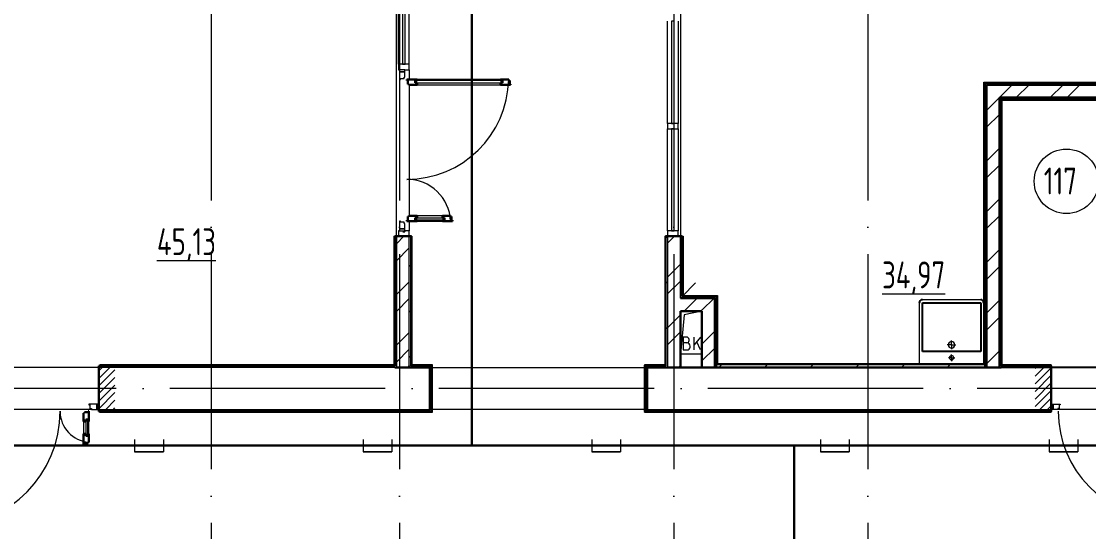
# Model space of a CAD drawing. Header units: millimetres. Extents: x -495897 to 1376592, y -28539 to 470976.
# Drawn here: x -37227 to -27309, y 347523 to 352270 of the extents above; entities that cross this region are included whole.
import ezdxf

# ---------------------------------------------------------------- set-up
doc = ezdxf.new("R2010")
doc.units = ezdxf.units.MM
for name, pattern in [('ADSK_Линия сетки', [25, 20, -2.5, 0, -2.5]), ('ADSK_Сверху', [450, 300, -150]), ('ADSK_Штриховая_ш2 п1_5', [4.5, 3, -1.5])]:
    doc.linetypes.add(name, pattern=pattern)
for name, color, linetype, lineweight in [('RC-Линии_связи-Адресные', 5, 'Continuous', 30), ('Витраж', 7, 'Continuous', 9), ('Двери', 252, 'Continuous', 9), ('Линии', 7, 'Continuous', 9), ('Марки помещений', 252, 'Continuous', 20), ('Оборудование', 8, 'Continuous', 18), ('Ограждение', 252, 'Continuous', 9), ('Оси', 252, 'Continuous', 9), ('Панели витража', 252, 'Continuous', 9), ('Перекрытие', 252, 'Continuous', 18), ('Стены внутренние', 7, 'Continuous', 18), ('Стены наружные', 7, 'Continuous', 18), ('Стены разрез', 7, 'Continuous', 30), ('Стены штриховка', 7, 'Continuous', 9)]:
    doc.layers.add(name, color=color, linetype=linetype, lineweight=lineweight)
doc.layers.add('Двери открывание', color=7, linetype='Continuous', lineweight=9, true_color=0xc0c0c0)
doc.layers.add('Узлы', color=7, linetype='Continuous')
doc.styles.add('GOST Common_3', font='', dxfattribs={"height": 3.5})
doc.styles.get('GOST Common_3').set_extended_font_data('GOST 2.304 type A')
pattern_1 = [(0, (-32119.8, 96), (0, 600), []), (90, (-32119.8, 96), (-600, 4e-14), [])]

# ---------------------------------------------------------------- blocks, each defined once
blk = doc.blocks.new('1 этаж')
at = {"layer": 'Двери', "lineweight": 18, "true_color": 0x636466}
h = blk.add_hatch(dxfattribs=at)
h.set_pattern_fill('FP_2', color=251, angle=180, style=0, pattern_type=2)
h.set_pattern_definition([(225, (-36375.8, -11543.73), (35.3553, -35.3553), [])])
h.paths.add_polyline_path([(-35600.8, -11738.7), (-35600.8, -11348.7), (-35750.8, -11348.7), (-35750.8, -11738.7)])
h.paths.add_polyline_path([(-37400.8, -11738.7), (-37250.8, -11738.7), (-37250.8, -11348.7), (-37400.8, -11348.7)])
h = blk.add_hatch(dxfattribs=at)
h.set_pattern_fill('FP_2', color=251, angle=180, style=0, pattern_type=2)
h.set_pattern_definition([(225, (-26210.93, -11543.73), (35.3553, -35.3553), [])])
h.paths.add_polyline_path([(-25620.9, -11738.7), (-25620.9, -11348.7), (-25770.9, -11348.7), (-25770.9, -11738.7)])
h.paths.add_polyline_path([(-27050.9, -11738.7), (-26900.9, -11738.7), (-26900.9, -11348.7), (-27050.9, -11348.7)])
at = {"layer": 'Ограждение', "true_color": 0x636466}
h = blk.add_hatch(dxfattribs=at)
h.set_pattern_fill('FP_25', color=251, style=0, pattern_type=2)
h.set_pattern_definition(pattern_1)
h.paths.add_polyline_path([(-33000.8, -11333.7), (-33000.8, -10128.7), (-33010.8, -10128.7), (-33010.8, -11323.7)])
h = blk.add_hatch(dxfattribs=at)
h.set_pattern_fill('FP_26', color=251, style=0, pattern_type=2)
h.set_pattern_definition(pattern_1)
h.paths.add_polyline_path([(-32845.8, -11328.7), (-32840.8, -11323.7), (-32840.8, -10128.7), (-32845.8, -10128.7), (-32845.8, -11117)])
h = blk.add_hatch(dxfattribs=at)
h.set_pattern_fill('FP_25', color=251, style=0, pattern_type=2)
h.set_pattern_definition(pattern_1)
h.paths.add_polyline_path([(-30485.8, -11328.7), (-30485.8, -10128.7), (-30490.8, -10128.7), (-30490.8, -11323.7)])
h = blk.add_hatch(dxfattribs=at)
h.set_pattern_fill('FP_25', color=251, style=0, pattern_type=2)
h.set_pattern_definition(pattern_1)
h.paths.add_polyline_path([(-35740.8, -11333.7), (-33000.8, -11333.7), (-33010.8, -11323.7), (-35740.8, -11323.7)])
h = blk.add_hatch(dxfattribs=at)
h.set_pattern_fill('FP_25', color=251, style=0, pattern_type=2)
h.set_pattern_definition(pattern_1)
h.paths.add_polyline_path([(-32660.8, -11328.7), (-32655.8, -11328.7), (-32650.8, -11323.7), (-32840.8, -11323.7), (-32845.8, -11328.7), (-32675.8, -11328.7)])
h = blk.add_hatch(dxfattribs=at)
h.set_pattern_fill('FP_25', color=251, style=0, pattern_type=2)
h.set_pattern_definition(pattern_1)
h.paths.add_polyline_path([(-32650.8, -11763.7), (-32655.8, -11758.7), (-35740.8, -11758.7), (-35740.8, -11763.7), (-32654.6, -11763.7)])
h = blk.add_hatch(dxfattribs=at)
h.set_pattern_fill('FP_25', color=251, style=0, pattern_type=2)
h.set_pattern_definition(pattern_1)
h.paths.add_polyline_path([(-26900.9, -11763.7), (-26900.9, -11758.7), (-30675.8, -11758.7), (-30680.8, -11763.7), (-28019.6, -11763.7)])
at = {"color": 251, "lineweight": 18, "true_color": 0x636466}
for p, q in [((-30311.4, -10859.1), (-30345.8, -11223.7)), ((-30145.8, -10823.7), (-30311.4, -10859.1)), ((-30289, -11065.9), (-30319, -11065.9)), ((-30319, -11065.9), (-30319, -11185.9)), ((-30265.7, -11099.3), (-30265.7, -11089.3)), ((-30159, -11065.9), (-30219, -11137.4)), ((-30219, -11185.9), (-30219, -11065.9)), ((-30285.7, -11119.3), (-30319, -11119.3)), ((-30319, -11185.9), (-30282.3, -11185.9)), ((-30255.7, -11159.3), (-30255.7, -11149.3)), ((-30159, -11185.9), (-30195, -11108.8)), ((-30145.8, -11223.7), (-30345.8, -11223.7))]:
    blk.add_line(p, q, dxfattribs=at)
for centre, radius, start, end in [((-30289, -11089.3), 23.3, 0, 90), ((-30285.7, -11099.3), 20, 270, 0), ((-30285.7, -11149.3), 30, 0, 90), ((-30282.3, -11159.3), 26.7, 270, 0)]:
    blk.add_arc(centre, radius, start, end, dxfattribs=at)
at = {"layer": 'Витраж', "color": 251, "true_color": 0x636466}
for p, q in [((-32965.8, -8528.7), (-32965.8, -7578.7)), ((-32865.8, -8528.7), (-32865.8, -7578.7)), ((-30465.8, -9078.7), (-30465.8, -8128.7)), ((-30365.8, -8128.7), (-30365.8, -9078.7)), ((-30465.8, -10078.7), (-30465.8, -9128.7)), ((-30365.8, -9128.7), (-30365.8, -10078.7))]:
    blk.add_line(p, q, dxfattribs=at)
at = {"layer": 'Витраж', "color": 251, "lineweight": 18, "true_color": 0x636466, "extrusion": (0, 0, -1)}
for p, q in [((-32965.8, -8528.7), (-32965.8, -8578.7)), ((-32865.8, -8528.7), (-32965.8, -8528.7)), ((-32865.8, -8578.7), (-32865.8, -8528.7)), ((-32965.8, -8578.7), (-32955.8, -8578.7)), ((-32905.8, -8578.7), (-32865.8, -8578.7)), ((-30465.8, -9078.7), (-30465.8, -9128.7)), ((-30365.8, -9078.7), (-30465.8, -9078.7)), ((-30365.8, -9128.7), (-30365.8, -9078.7)), ((-30465.8, -9128.7), (-30365.8, -9128.7)), ((-32965.8, -10078.7), (-32965.8, -10128.7)), ((-32955.8, -10078.7), (-32965.8, -10078.7)), ((-32865.8, -10078.7), (-32905.8, -10078.7)), ((-32865.8, -10128.7), (-32865.8, -10078.7)), ((-30465.8, -10078.7), (-30465.8, -10128.7)), ((-30365.8, -10078.7), (-30465.8, -10078.7)), ((-30365.8, -10128.7), (-30365.8, -10078.7)), ((-32965.8, -10128.7), (-32865.8, -10128.7)), ((-30465.8, -10128.7), (-30365.8, -10128.7))]:
    blk.add_line(p, q, dxfattribs=at)
at = {"layer": 'Двери', "color": 251, "true_color": 0x636466}
for p, q in [((-32905.8, -8578.7), (-32955.8, -8578.7)), ((-32955.8, -8578.7), (-32955.8, -8598.7)), ((-32955.8, -8598.7), (-32905.8, -8598.7)), ((-32905.8, -8598.7), (-32955.8, -8598.7)), ((-32955.8, -8598.7), (-32955.8, -8670.7)), ((-32905.8, -8598.7), (-32905.8, -8578.7)), ((-32905.8, -8647.7), (-32905.8, -8598.7)), ((-32955.8, -8670.7), (-32947.8, -8670.7)), ((-32947.8, -8670.7), (-32947.8, -8661.7)), ((-32947.8, -8661.7), (-32913.8, -8661.7)), ((-32913.8, -8661.7), (-32913.8, -8647.7)), ((-32913.8, -8647.7), (-32905.8, -8647.7)), ((-32811.8, -8679.7), (-32811.8, -8700.7)), ((-31999.8, -8679.7), (-32811.8, -8679.7)), ((-32811.8, -8700.7), (-31999.8, -8700.7)), ((-32017.8, -8670.7), (-32793.8, -8670.7)), ((-32793.8, -8720.7), (-32017.8, -8720.7)), ((-31999.8, -8700.7), (-31999.8, -8679.7)), ((-32947.8, -9986.7), (-32955.8, -9986.7)), ((-32955.8, -9986.7), (-32955.8, -10058.7)), ((-32947.8, -9995.7), (-32947.8, -9986.7)), ((-32913.8, -9995.7), (-32947.8, -9995.7)), ((-32913.8, -10009.7), (-32913.8, -9995.7)), ((-32905.8, -10009.7), (-32913.8, -10009.7)), ((-32905.8, -10058.7), (-32905.8, -10009.7)), ((-32811.8, -9956.7), (-32539.8, -9956.7)), ((-32811.8, -9977.7), (-32811.8, -9956.7)), ((-32539.8, -9977.7), (-32811.8, -9977.7)), ((-32557.8, -9936.7), (-32793.8, -9936.7)), ((-32793.8, -9986.7), (-32557.8, -9986.7)), ((-32539.8, -9956.7), (-32539.8, -9977.7)), ((-32905.8, -10058.7), (-32955.8, -10058.7)), ((-32955.8, -10058.7), (-32955.8, -10078.7)), ((-32955.8, -10058.7), (-32905.8, -10058.7)), ((-32955.8, -10078.7), (-32905.8, -10078.7)), ((-32905.8, -10078.7), (-32905.8, -10058.7)), ((-35770.8, -11688.7), (-35842.8, -11688.7)), ((-35842.8, -11688.7), (-35842.8, -11696.7)), ((-35842.8, -11696.7), (-35833.8, -11696.7)), ((-35833.8, -11696.7), (-35833.8, -11730.7)), ((-35750.8, -11688.7), (-35770.8, -11688.7)), ((-35770.8, -11688.7), (-35770.8, -11738.7)), ((-35770.8, -11738.7), (-35770.8, -11688.7)), ((-35750.8, -11738.7), (-35750.8, -11688.7)), ((-26900.9, -11688.7), (-26880.9, -11688.7)), ((-26900.9, -11738.7), (-26900.9, -11688.7)), ((-26880.9, -11688.7), (-26880.9, -11738.7)), ((-26880.9, -11688.7), (-26816.9, -11688.7)), ((-26880.9, -11738.7), (-26880.9, -11688.7)), ((-26825.9, -11696.7), (-26825.9, -11730.7)), ((-26816.9, -11696.7), (-26825.9, -11696.7)), ((-26816.9, -11688.7), (-26816.9, -11696.7)), ((-35833.8, -11730.7), (-35819.8, -11730.7)), ((-35819.8, -11730.7), (-35819.8, -11738.7)), ((-35819.8, -11738.7), (-35770.8, -11738.7)), ((-35770.8, -11738.7), (-35750.8, -11738.7)), ((-26880.9, -11738.7), (-26900.9, -11738.7)), ((-26839.9, -11738.7), (-26880.9, -11738.7)), ((-26839.9, -11730.7), (-26839.9, -11738.7)), ((-26825.9, -11730.7), (-26839.9, -11730.7)), ((-35892.8, -11850.7), (-35892.8, -11966.7)), ((-35872.8, -11832.7), (-35872.8, -11984.7)), ((-35851.8, -11832.7), (-35872.8, -11832.7)), ((-35851.8, -11984.7), (-35851.8, -11832.7)), ((-35842.8, -11966.7), (-35842.8, -11850.7)), ((-35872.8, -11984.7), (-35851.8, -11984.7))]:
    blk.add_line(p, q, dxfattribs=at)
at = {"layer": 'Двери', "color": 251, "lineweight": 30, "true_color": 0x636466}
for p, q in [((-32793.8, -8670.7), (-32887.8, -8670.7)), ((-32887.8, -8670.7), (-32887.8, -8678.7)), ((-32887.8, -8678.7), (-32878.8, -8678.7)), ((-32878.8, -8678.7), (-32878.8, -8712.7)), ((-32878.8, -8712.7), (-32869.8, -8712.7)), ((-32869.8, -8712.7), (-32869.8, -8720.7)), ((-32869.8, -8720.7), (-32793.8, -8720.7)), ((-32811.8, -8679.7), (-32793.8, -8679.7)), ((-32811.8, -8700.7), (-32811.8, -8679.7)), ((-32793.8, -8700.7), (-32811.8, -8700.7)), ((-32793.8, -8679.7), (-32793.8, -8670.7)), ((-32793.8, -8720.7), (-32793.8, -8700.7)), ((-31941.8, -8670.7), (-32017.8, -8670.7)), ((-32017.8, -8679.7), (-32017.8, -8670.7)), ((-31999.8, -8679.7), (-32017.8, -8679.7)), ((-32017.8, -8700.7), (-31999.8, -8700.7)), ((-32017.8, -8720.7), (-32017.8, -8700.7)), ((-32017.8, -8720.7), (-31923.8, -8720.7)), ((-31999.8, -8700.7), (-31999.8, -8679.7)), ((-31941.8, -8678.7), (-31941.8, -8670.7)), ((-31932.8, -8678.7), (-31941.8, -8678.7)), ((-31932.8, -8712.7), (-31932.8, -8678.7)), ((-31923.8, -8712.7), (-31932.8, -8712.7)), ((-31923.8, -8720.7), (-31923.8, -8712.7)), ((-32878.8, -9978.7), (-32887.8, -9978.7)), ((-32887.8, -9978.7), (-32887.8, -9986.7)), ((-32887.8, -9986.7), (-32793.8, -9986.7)), ((-32878.8, -9944.7), (-32878.8, -9978.7)), ((-32869.8, -9944.7), (-32878.8, -9944.7)), ((-32793.8, -9936.7), (-32869.8, -9936.7)), ((-32869.8, -9936.7), (-32869.8, -9944.7)), ((-32793.8, -9956.7), (-32811.8, -9956.7)), ((-32811.8, -9956.7), (-32811.8, -9977.7)), ((-32811.8, -9977.7), (-32793.8, -9977.7)), ((-32793.8, -9936.7), (-32793.8, -9956.7)), ((-32793.8, -9977.7), (-32793.8, -9986.7)), ((-32481.8, -9936.7), (-32557.8, -9936.7)), ((-32557.8, -9936.7), (-32557.8, -9956.7)), ((-32557.8, -9956.7), (-32539.8, -9956.7)), ((-32557.8, -9977.7), (-32557.8, -9986.7)), ((-32539.8, -9977.7), (-32557.8, -9977.7)), ((-32557.8, -9986.7), (-32463.8, -9986.7)), ((-32539.8, -9956.7), (-32539.8, -9977.7)), ((-32481.8, -9944.7), (-32481.8, -9936.7)), ((-32472.8, -9944.7), (-32481.8, -9944.7)), ((-32472.8, -9978.7), (-32472.8, -9944.7)), ((-32463.8, -9978.7), (-32472.8, -9978.7)), ((-32463.8, -9986.7), (-32463.8, -9978.7)), ((-35884.8, -11774.7), (-35892.8, -11774.7)), ((-35892.8, -11774.7), (-35892.8, -11850.7)), ((-35884.8, -11765.7), (-35884.8, -11774.7)), ((-35850.8, -11765.7), (-35884.8, -11765.7)), ((-35842.8, -11756.7), (-35850.8, -11756.7)), ((-35850.8, -11756.7), (-35850.8, -11765.7)), ((-35842.8, -11850.7), (-35842.8, -11756.7)), ((-35892.8, -11850.7), (-35872.8, -11850.7)), ((-35872.8, -11850.7), (-35872.8, -11832.7)), ((-35872.8, -11832.7), (-35851.8, -11832.7)), ((-35851.8, -11832.7), (-35851.8, -11850.7)), ((-35851.8, -11850.7), (-35842.8, -11850.7)), ((-35892.8, -11966.7), (-35892.8, -12060.7)), ((-35892.8, -11966.7), (-35872.8, -11966.7)), ((-35872.8, -11966.7), (-35872.8, -11984.7)), ((-35872.8, -11984.7), (-35851.8, -11984.7)), ((-35851.8, -11966.7), (-35842.8, -11966.7)), ((-35851.8, -11984.7), (-35851.8, -11966.7)), ((-35842.8, -12042.7), (-35842.8, -11966.7)), ((-35892.8, -12060.7), (-35884.8, -12060.7)), ((-35884.8, -12060.7), (-35884.8, -12051.7)), ((-35884.8, -12051.7), (-35850.8, -12051.7)), ((-35850.8, -12051.7), (-35850.8, -12042.7)), ((-35850.8, -12042.7), (-35842.8, -12042.7))]:
    blk.add_line(p, q, dxfattribs=at)
at = {"layer": 'Двери', "color": 251, "linetype": 'ADSK_Штриховая_ш2 п1_5', "true_color": 0x636466}
for p, q in [((-35600.8, -11348.7), (-35750.8, -11348.7)), ((-35750.8, -11348.7), (-35750.8, -11738.7)), ((-26900.9, -11348.7), (-27050.9, -11348.7)), ((-26900.9, -11738.7), (-26900.9, -11348.7)), ((-35750.8, -11738.7), (-35600.8, -11738.7)), ((-27050.9, -11738.7), (-26900.9, -11738.7))]:
    blk.add_line(p, q, dxfattribs=at)
at = {"layer": 'Двери открывание', "color": 251, "true_color": 0x636466}
for centre, radius, start, end in [((-32887.8, -8652.7), 946, 270, 358.90974), ((-32887.8, -10004.7), 406, 2.54104, 90), ((-37176.8, -11756.7), 1066, 270.96752, 0), ((-35824.8, -11756.7), 286, 180, 266.39159), ((-25836.9, -11756.7), 998, 180, 268.96655)]:
    blk.add_arc(centre, radius, start, end, dxfattribs=at)
at = {"layer": 'Линии', "color": 251, "linetype": 'ADSK_Сверху', "ltscale": 100, "true_color": 0x636466}
for p, q in [((-32675.8, -11348.7), (-30655.8, -11348.7)), ((-30655.8, -11738.7), (-32675.8, -11738.7))]:
    blk.add_line(p, q, dxfattribs=at)
at = {"layer": 'Марки помещений', "color": 251, "true_color": 0x636466}
blk.add_circle((-26758.4, -9616.7), 300, dxfattribs=at)
at = {"layer": 'Оборудование', "color": 251, "true_color": 0x636466}
blk.add_line((-30330.8, -10688.7), (-30204.4, -10562.3), dxfattribs=at)
at = {"layer": 'Ограждение', "color": 251, "true_color": 0x636466}
for p, q in [((-27525.8, -8693.7), (-22075.8, -8693.7)), ((-27525.8, -8693.7), (-27515.8, -8703.7)), ((-27525.8, -10748.7), (-27525.8, -8693.7)), ((-27365.8, -8853.7), (-27355.8, -8863.7)), ((-27355.8, -8863.7), (-25415.8, -8863.7)), ((-27355.8, -11323.7), (-27355.8, -8863.7)), ((-33010.8, -10128.7), (-33000.8, -10128.7)), ((-33010.8, -10128.7), (-33010.8, -11323.7)), ((-32845.8, -10128.7), (-32840.8, -10128.7)), ((-32840.8, -11323.7), (-32840.8, -10128.7)), ((-30490.8, -10128.7), (-30485.8, -10128.7)), ((-30490.8, -10128.7), (-30490.8, -11323.7)), ((-30330.8, -10128.7), (-30320.8, -10128.7)), ((-30320.8, -10128.7), (-30320.8, -10678.7)), ((-30320.8, -10678.7), (-30330.8, -10688.7)), ((-30320.8, -10678.7), (-30000.8, -10678.7)), ((-30000.8, -10678.7), (-30010.8, -10688.7)), ((-30000.8, -10678.7), (-30000.8, -11318.7)), ((-35740.8, -11333.7), (-35740.8, -11323.7)), ((-33010.8, -11323.7), (-35740.8, -11323.7)), ((-33010.8, -11323.7), (-33000.8, -11333.7)), ((-32840.8, -11323.7), (-32845.8, -11328.7)), ((-32650.8, -11323.7), (-32840.8, -11323.7)), ((-32650.8, -11323.7), (-32655.8, -11328.7)), ((-32650.8, -11763.7), (-32650.8, -11323.7)), ((-30490.8, -11323.7), (-30680.8, -11323.7)), ((-30680.8, -11323.7), (-30675.8, -11328.7)), ((-30680.8, -11323.7), (-30680.8, -11763.7)), ((-30490.8, -11323.7), (-30485.8, -11328.7)), ((-27365.8, -11333.7), (-27355.8, -11323.7)), ((-26900.9, -11323.7), (-27355.8, -11323.7)), ((-26900.9, -11323.7), (-26900.9, -11333.7)), ((-35740.8, -11763.7), (-35740.8, -11758.7)), ((-35740.8, -11763.7), (-32650.8, -11763.7)), ((-32650.8, -11763.7), (-32655.8, -11758.7)), ((-30680.8, -11763.7), (-30675.8, -11758.7)), ((-30680.8, -11763.7), (-26900.9, -11763.7)), ((-26900.9, -11758.7), (-26900.9, -11763.7))]:
    blk.add_line(p, q, dxfattribs=at)
at = {"layer": 'Оси', "color": 251, "linetype": 'ADSK_Линия сетки', "ltscale": 100, "true_color": 0x636466}
for p, q in [((-34705.8, 32206.9), (-34705.8, -33769.9)), ((-32955.8, 32206.9), (-32955.8, -33769.9)), ((-30405.8, 32206.9), (-30405.8, -33769.9)), ((-28605.8, 32206.9), (-28605.8, -33769.9)), ((4411.5, -11543.7), (-72528.1, -11543.7))]:
    blk.add_line(p, q, dxfattribs=at)
at = {"layer": 'Панели витража', "color": 251, "lineweight": 18, "true_color": 0x636466}
for p, q in [((-32928.3, -7578.7), (-32928.3, -8528.7)), ((-32903.3, -8528.7), (-32903.3, -7578.7)), ((-30428.3, -8128.7), (-30428.3, -9078.7)), ((-30403.3, -8128.7), (-30428.3, -8128.7)), ((-30403.3, -9078.7), (-30403.3, -8128.7)), ((-32928.3, -8528.7), (-32903.3, -8528.7)), ((-30428.3, -9078.7), (-30403.3, -9078.7)), ((-30428.3, -9128.7), (-30428.3, -10078.7)), ((-30403.3, -9128.7), (-30428.3, -9128.7)), ((-30403.3, -10078.7), (-30403.3, -9128.7)), ((-30428.3, -10078.7), (-30403.3, -10078.7))]:
    blk.add_line(p, q, dxfattribs=at)
at = {"layer": 'Перекрытие', "color": 251, "ltscale": 100, "true_color": 0x636466}
for p, q in [((-30145.8, -11223.7), (-30345.8, -11223.7)), ((-26900.9, -11343.7), (-25770.9, -11343.7))]:
    blk.add_line(p, q, dxfattribs=at)
at = {"layer": 'Стены внутренние', "color": 251, "true_color": 0x636466}
for p, q in [((-33000.8, -11348.7), (-40635.8, -11348.7)), ((-27365.8, -11348.7), (-25770.9, -11348.7)), ((-35819.8, -11738.7), (-37181.8, -11738.7)), ((-35750.8, -11738.7), (-32675.8, -11738.7)), ((-30655.8, -11738.7), (-26900.9, -11738.7)), ((-25831.9, -11738.7), (-26839.9, -11738.7))]:
    blk.add_line(p, q, dxfattribs=at)
at = {"layer": 'Стены внутренние', "color": 251, "lineweight": 30, "true_color": 0x636466}
for p, q in [((-35750.8, -11348.7), (-35750.8, -11738.7)), ((-32675.8, -11348.7), (-32865.8, -11348.7)), ((-30145.8, -11348.7), (-30345.8, -11348.7)), ((-26900.9, -11738.7), (-26900.9, -11348.7))]:
    blk.add_line(p, q, dxfattribs=at)
at = {"layer": 'Стены наружные', "color": 251, "true_color": 0x636466}
for p, q in [((-32985.8, -10128.7), (-32985.8, -6528.7)), ((-30345.8, -6528.7), (-30345.8, -10128.7)), ((-32865.8, -8578.7), (-32865.8, -8670.7)), ((-32865.8, -8720.7), (-32865.8, -9936.7)), ((-32865.8, -9986.7), (-32865.8, -10078.7))]:
    blk.add_line(p, q, dxfattribs=at)
at = {"layer": 'Стены наружные', "color": 251, "lineweight": 30, "true_color": 0x636466}
for p, q in [((-22065.8, -8703.7), (-27515.8, -8703.7)), ((-27515.8, -8703.7), (-27515.8, -11318.7)), ((-22050.8, -8718.7), (-27500.8, -8718.7)), ((-27500.8, -8718.7), (-27500.8, -11348.7)), ((-27380.8, -8838.7), (-25390.8, -8838.7)), ((-27380.8, -11348.7), (-27380.8, -8838.7)), ((-27365.8, -8853.7), (-25405.8, -8853.7)), ((-27365.8, -11333.7), (-27365.8, -8853.7)), ((-32845.8, -10128.7), (-33000.8, -10128.7)), ((-33000.8, -10128.7), (-33000.8, -11333.7)), ((-32845.8, -11328.7), (-32845.8, -10128.7)), ((-30330.8, -10128.7), (-30485.8, -10128.7)), ((-30485.8, -10128.7), (-30485.8, -11328.7)), ((-30330.8, -10688.7), (-30330.8, -10128.7)), ((-30025.8, -10703.7), (-30345.8, -10703.7)), ((-30010.8, -10688.7), (-30330.8, -10688.7)), ((-30025.8, -11348.7), (-30025.8, -10703.7)), ((-30010.8, -11318.7), (-30010.8, -10688.7)), ((-30345.8, -11348.7), (-30345.8, -10823.7)), ((-30345.8, -10823.7), (-30145.8, -10823.7)), ((-30145.8, -10823.7), (-30145.8, -11348.7)), ((-33000.8, -11333.7), (-35750.8, -11333.7)), ((-35750.8, -11333.7), (-35750.8, -11348.7)), ((-33000.8, -11348.7), (-32865.8, -11348.7)), ((-32865.8, -11348.7), (-32865.8, -11333.7)), ((-32845.8, -11333.7), (-32850.8, -11333.7)), ((-32655.8, -11328.7), (-32845.8, -11328.7)), ((-32660.8, -11333.7), (-32675.8, -11333.7)), ((-32675.8, -11348.7), (-32675.8, -11738.7)), ((-32660.8, -11738.7), (-32660.8, -11333.7)), ((-32655.8, -11758.7), (-32655.8, -11328.7)), ((-30485.8, -11328.7), (-30675.8, -11328.7)), ((-30675.8, -11328.7), (-30675.8, -11758.7)), ((-30480.8, -11333.7), (-30670.8, -11333.7)), ((-30670.8, -11333.7), (-30670.8, -11753.7)), ((-30655.8, -11348.7), (-30345.8, -11348.7)), ((-30655.8, -11738.7), (-30655.8, -11348.7)), ((-30145.8, -11348.7), (-27365.8, -11348.7)), ((-27515.8, -11318.7), (-30010.8, -11318.7)), ((-26900.9, -11333.7), (-27365.8, -11333.7)), ((-26900.9, -11348.7), (-26900.9, -11333.7)), ((-35750.8, -11738.7), (-35750.8, -11758.7)), ((-35750.8, -11758.7), (-32655.8, -11758.7)), ((-30675.8, -11758.7), (-26900.9, -11758.7)), ((-30670.8, -11753.7), (-30655.8, -11753.7)), ((-26900.9, -11758.7), (-26900.9, -11738.7))]:
    blk.add_line(p, q, dxfattribs=at)
at = {"layer": 'Стены наружные', "color": 251, "linetype": 'Continuous', "lineweight": 9, "true_color": 0x636466}
for p, q in [((-27382.1, -8838.7), (-27262.1, -8718.7)), ((-27358.1, -8718.7), (-27343.1, -8703.7)), ((-27225, -8838.7), (-27105, -8718.7)), ((-26933.8, -8718.7), (-26918.8, -8703.7)), ((-26910.7, -8838.7), (-26790.7, -8718.7)), ((-26753.5, -8838.7), (-26633.5, -8718.7)), ((-27515.8, -8876.4), (-27500.8, -8861.4)), ((-27500.8, -8957.4), (-27382.1, -8838.7)), ((-27319.8, -8853.7), (-27319.8, -8838.7)), ((-26719.8, -8853.7), (-26719.8, -8838.7)), ((-27500.8, -9114.6), (-27380.8, -8994.6)), ((-27380.8, -9165.7), (-27365.8, -9150.7)), ((-27515.8, -9300.7), (-27500.8, -9285.7)), ((-27500.8, -9428.9), (-27380.8, -9308.9)), ((-27500.8, -9586), (-27380.8, -9466)), ((-27380.8, -9589.9), (-27365.8, -9574.9)), ((-27515.8, -9724.9), (-27500.8, -9709.9)), ((-27500.8, -9900.3), (-27380.8, -9780.3)), ((-27500.8, -10057.5), (-27380.8, -9937.5)), ((-27380.8, -10014.2), (-27365.8, -9999.2)), ((-32985.8, -10199.2), (-32915.3, -10128.7)), ((-32850.8, -10180.9), (-32845.8, -10175.9)), ((-30485.8, -10149.4), (-30480.8, -10144.4)), ((-30485.8, -10220.1), (-30480.8, -10215.1)), ((-30480.8, -10144.4), (-30465.8, -10129.4)), ((-30465.8, -10193.7), (-30400.8, -10128.7)), ((-27515.8, -10149.2), (-27500.8, -10134.2)), ((-32985.8, -10356.4), (-32865.8, -10236.4)), ((-32850.8, -10251.6), (-32845.8, -10246.6)), ((-30485.8, -10290.8), (-30480.8, -10285.8)), ((-27500.8, -10371.8), (-27380.8, -10251.8)), ((-32865.8, -10408.1), (-32850.8, -10393.1)), ((-32850.8, -10322.3), (-32845.8, -10317.3)), ((-32850.8, -10393.1), (-32845.8, -10388.1)), ((-30485.8, -10361.5), (-30480.8, -10356.5)), ((-30465.8, -10508), (-30345.8, -10388)), ((-27500.8, -10528.9), (-27380.8, -10408.9)), ((-32850.8, -10463.8), (-32845.8, -10458.8)), ((-30485.8, -10432.2), (-30480.8, -10427.2)), ((-30485.8, -10502.9), (-30480.8, -10497.9)), ((-30345.8, -10433.6), (-30330.8, -10418.6)), ((-27380.8, -10438.5), (-27365.8, -10423.5)), ((-33000.8, -10543.1), (-32985.8, -10528.1)), ((-32985.8, -10670.7), (-32865.8, -10550.7)), ((-32850.8, -10534.5), (-32845.8, -10529.5)), ((-32850.8, -10605.2), (-32845.8, -10600.2)), ((-30485.8, -10573.6), (-30480.8, -10568.6)), ((-30480.8, -10568.6), (-30465.8, -10553.6)), ((-30465.8, -10665.2), (-30345.8, -10545.2)), ((-27515.8, -10573.5), (-27500.8, -10558.5)), ((-32985.8, -10827.9), (-32865.8, -10707.9)), ((-32850.8, -10675.9), (-32845.8, -10670.9)), ((-30485.8, -10644.3), (-30480.8, -10639.3)), ((-30485.8, -10715.1), (-30480.8, -10710.1)), ((-30310, -10823.7), (-30190, -10703.7)), ((-30191.6, -10703.7), (-30176.6, -10688.7)), ((-30145.8, -10816.6), (-30032.9, -10703.7)), ((-32850.8, -10746.6), (-32845.8, -10741.6)), ((-30485.8, -10785.8), (-30480.8, -10780.8)), ((-27500.8, -10843.3), (-27380.8, -10723.3)), ((-32865.8, -10832.3), (-32850.8, -10817.3)), ((-32850.8, -10817.3), (-32845.8, -10812.3)), ((-32850.8, -10888), (-32845.8, -10883)), ((-30485.8, -10856.5), (-30480.8, -10851.5)), ((-30465.8, -10979.5), (-30345.8, -10859.5)), ((-30152.9, -10823.7), (-30145.8, -10816.6)), ((-27500.8, -11000.4), (-27380.8, -10880.4)), ((-27380.8, -10862.7), (-27365.8, -10847.7)), ((-33000.8, -10967.3), (-32985.8, -10952.3)), ((-32850.8, -10958.7), (-32845.8, -10953.7)), ((-30485.8, -10927.2), (-30480.8, -10922.2)), ((-30485.8, -10997.9), (-30480.8, -10992.9)), ((-30480.8, -10992.9), (-30465.8, -10977.9)), ((-30025.8, -10962.2), (-30010.8, -10947.2)), ((-27515.8, -10997.7), (-27500.8, -10982.7)), ((-32985.8, -11142.2), (-32865.8, -11022.2)), ((-32850.8, -11029.4), (-32845.8, -11024.4)), ((-32850.8, -11100.2), (-32845.8, -11095.2)), ((-30485.8, -11068.6), (-30480.8, -11063.6)), ((-30465.8, -11136.6), (-30345.8, -11016.6)), ((-30145.8, -11131), (-30025.8, -11011)), ((-32985.8, -11299.3), (-32865.8, -11179.3)), ((-32850.8, -11170.9), (-32845.8, -11165.9)), ((-30485.8, -11139.3), (-30480.8, -11134.3)), ((-30485.8, -11210), (-30480.8, -11205)), ((-30145.8, -11288.1), (-30025.8, -11168.1)), ((-27500.8, -11314.7), (-27380.8, -11194.7)), ((-32865.8, -11256.6), (-32850.8, -11241.6)), ((-32850.8, -11241.6), (-32845.8, -11236.6)), ((-30485.8, -11280.7), (-30480.8, -11275.7)), ((-27380.8, -11287), (-27365.8, -11272)), ((-35503.5, -11348.7), (-35488.5, -11333.7)), ((-35079.3, -11348.7), (-35064.3, -11333.7)), ((-34655, -11348.7), (-34640, -11333.7)), ((-34230.7, -11348.7), (-34215.7, -11333.7)), ((-33806.5, -11348.7), (-33791.5, -11333.7)), ((-33382.2, -11348.7), (-33367.2, -11333.7)), ((-32850.8, -11312.3), (-32845.8, -11307.3)), ((-32801.5, -11333.7), (-32796.5, -11328.7)), ((-32730.8, -11333.7), (-32725.8, -11328.7)), ((-32660.8, -11334.4), (-32660.1, -11333.7)), ((-32660.8, -11405.1), (-32655.8, -11400.1)), ((-32660.1, -11333.7), (-32655.8, -11329.4)), ((-30675.8, -11329.3), (-30675.2, -11328.7)), ((-30675.8, -11400), (-30670.8, -11395)), ((-30609.5, -11333.7), (-30604.5, -11328.7)), ((-30538.8, -11333.7), (-30533.8, -11328.7)), ((-30363.6, -11348.7), (-30345.8, -11331)), ((-29988.1, -11348.7), (-29958.1, -11318.7)), ((-29563.8, -11348.7), (-29533.8, -11318.7)), ((-29139.6, -11348.7), (-29109.6, -11318.7)), ((-28715.3, -11348.7), (-28685.3, -11318.7)), ((-28291, -11348.7), (-28261, -11318.7)), ((-27866.8, -11348.7), (-27836.8, -11318.7)), ((-27018.3, -11348.7), (-27003.3, -11333.7)), ((-32675.8, -11490.8), (-32660.8, -11475.8)), ((-32660.8, -11475.8), (-32655.8, -11470.8)), ((-30675.8, -11470.7), (-30670.8, -11465.7)), ((-32660.8, -11546.6), (-32655.8, -11541.6)), ((-30675.8, -11541.5), (-30670.8, -11536.5)), ((-30670.8, -11607.2), (-30655.8, -11592.2)), ((-32660.8, -11617.3), (-32655.8, -11612.3)), ((-32660.8, -11688), (-32655.8, -11683)), ((-30675.8, -11612.2), (-30670.8, -11607.2)), ((-30675.8, -11682.9), (-30670.8, -11677.9)), ((-35701.4, -11758.7), (-35696.4, -11753.7)), ((-35630.7, -11758.7), (-35625.7, -11753.7)), ((-35560, -11758.7), (-35555, -11753.7)), ((-35489.3, -11758.7), (-35484.3, -11753.7)), ((-35484.3, -11753.7), (-35469.3, -11738.7)), ((-35418.6, -11758.7), (-35413.6, -11753.7)), ((-35347.9, -11758.7), (-35342.9, -11753.7)), ((-35277.1, -11758.7), (-35272.1, -11753.7)), ((-35206.4, -11758.7), (-35201.4, -11753.7)), ((-35135.7, -11758.7), (-35130.7, -11753.7)), ((-35065, -11758.7), (-35060, -11753.7)), ((-35060, -11753.7), (-35045, -11738.7)), ((-34994.3, -11758.7), (-34989.3, -11753.7)), ((-34923.6, -11758.7), (-34918.6, -11753.7)), ((-34852.9, -11758.7), (-34847.9, -11753.7)), ((-34782.2, -11758.7), (-34777.2, -11753.7)), ((-34711.5, -11758.7), (-34706.5, -11753.7)), ((-34640.7, -11758.7), (-34635.7, -11753.7)), ((-34635.7, -11753.7), (-34620.7, -11738.7)), ((-34570, -11758.7), (-34565, -11753.7)), ((-34499.3, -11758.7), (-34494.3, -11753.7)), ((-34428.6, -11758.7), (-34423.6, -11753.7)), ((-34357.9, -11758.7), (-34352.9, -11753.7)), ((-34287.2, -11758.7), (-34282.2, -11753.7)), ((-34216.5, -11758.7), (-34211.5, -11753.7)), ((-34211.5, -11753.7), (-34196.5, -11738.7)), ((-34145.8, -11758.7), (-34140.8, -11753.7)), ((-34075.1, -11758.7), (-34070.1, -11753.7)), ((-34004.3, -11758.7), (-33999.3, -11753.7)), ((-33933.6, -11758.7), (-33928.6, -11753.7)), ((-33862.9, -11758.7), (-33857.9, -11753.7)), ((-33792.2, -11758.7), (-33787.2, -11753.7)), ((-33787.2, -11753.7), (-33772.2, -11738.7)), ((-33721.5, -11758.7), (-33716.5, -11753.7)), ((-33650.8, -11758.7), (-33645.8, -11753.7)), ((-33580.1, -11758.7), (-33575.1, -11753.7)), ((-33509.4, -11758.7), (-33504.4, -11753.7)), ((-33438.7, -11758.7), (-33433.7, -11753.7)), ((-33368, -11758.7), (-33363, -11753.7)), ((-33363, -11753.7), (-33348, -11738.7)), ((-33297.2, -11758.7), (-33292.2, -11753.7)), ((-33226.5, -11758.7), (-33221.5, -11753.7)), ((-33155.8, -11758.7), (-33150.8, -11753.7)), ((-33085.1, -11758.7), (-33080.1, -11753.7)), ((-33014.4, -11758.7), (-33009.4, -11753.7)), ((-32943.7, -11758.7), (-32938.7, -11753.7)), ((-32938.7, -11753.7), (-32923.7, -11738.7)), ((-32873, -11758.7), (-32868, -11753.7)), ((-32802.3, -11758.7), (-32797.3, -11753.7)), ((-32731.6, -11758.7), (-32726.6, -11753.7)), ((-32660.8, -11758.7), (-32655.8, -11753.7)), ((-32660.8, -11758.7), (-32660.8, -11758.7)), ((-30675.8, -11753.6), (-30670.8, -11748.6)), ((-30610.2, -11758.7), (-30605.2, -11753.7)), ((-30539.5, -11758.7), (-30534.5, -11753.7)), ((-30468.8, -11758.7), (-30463.8, -11753.7)), ((-30398.1, -11758.7), (-30393.1, -11753.7)), ((-30393.1, -11753.7), (-30378.1, -11738.7)), ((-30327.4, -11758.7), (-30322.4, -11753.7)), ((-30256.7, -11758.7), (-30251.7, -11753.7)), ((-30186, -11758.7), (-30181, -11753.7)), ((-30115.3, -11758.7), (-30110.3, -11753.7)), ((-30044.6, -11758.7), (-30039.6, -11753.7)), ((-29973.8, -11758.7), (-29968.8, -11753.7)), ((-29968.8, -11753.7), (-29953.8, -11738.7)), ((-29903.1, -11758.7), (-29898.1, -11753.7)), ((-29832.4, -11758.7), (-29827.4, -11753.7)), ((-29761.7, -11758.7), (-29756.7, -11753.7)), ((-29691, -11758.7), (-29686, -11753.7)), ((-29620.3, -11758.7), (-29615.3, -11753.7)), ((-29549.6, -11758.7), (-29544.6, -11753.7)), ((-29544.6, -11753.7), (-29529.6, -11738.7)), ((-29478.9, -11758.7), (-29473.9, -11753.7)), ((-29408.2, -11758.7), (-29403.2, -11753.7)), ((-29337.4, -11758.7), (-29332.4, -11753.7)), ((-29266.7, -11758.7), (-29261.7, -11753.7)), ((-29196, -11758.7), (-29191, -11753.7)), ((-29125.3, -11758.7), (-29120.3, -11753.7)), ((-29120.3, -11753.7), (-29105.3, -11738.7)), ((-29054.6, -11758.7), (-29049.6, -11753.7)), ((-28983.9, -11758.7), (-28978.9, -11753.7)), ((-28913.2, -11758.7), (-28908.2, -11753.7)), ((-28842.5, -11758.7), (-28837.5, -11753.7)), ((-28771.8, -11758.7), (-28766.8, -11753.7)), ((-28701, -11758.7), (-28696, -11753.7)), ((-28696, -11753.7), (-28681, -11738.7)), ((-28630.3, -11758.7), (-28625.3, -11753.7)), ((-28559.6, -11758.7), (-28554.6, -11753.7)), ((-28488.9, -11758.7), (-28483.9, -11753.7)), ((-28418.2, -11758.7), (-28413.2, -11753.7)), ((-28347.5, -11758.7), (-28342.5, -11753.7)), ((-28276.8, -11758.7), (-28271.8, -11753.7)), ((-28271.8, -11753.7), (-28256.8, -11738.7)), ((-28206.1, -11758.7), (-28201.1, -11753.7)), ((-28135.4, -11758.7), (-28130.4, -11753.7)), ((-28064.7, -11758.7), (-28059.7, -11753.7)), ((-27993.9, -11758.7), (-27988.9, -11753.7)), ((-27923.2, -11758.7), (-27918.2, -11753.7)), ((-27852.5, -11758.7), (-27847.5, -11753.7)), ((-27847.5, -11753.7), (-27832.5, -11738.7)), ((-27781.8, -11758.7), (-27776.8, -11753.7)), ((-27711.1, -11758.7), (-27706.1, -11753.7)), ((-27640.4, -11758.7), (-27635.4, -11753.7)), ((-27569.7, -11758.7), (-27564.7, -11753.7)), ((-27499, -11758.7), (-27494, -11753.7)), ((-27428.3, -11758.7), (-27423.3, -11753.7)), ((-27423.3, -11753.7), (-27408.3, -11738.7)), ((-27357.5, -11758.7), (-27352.5, -11753.7)), ((-27286.8, -11758.7), (-27281.8, -11753.7)), ((-27216.1, -11758.7), (-27211.1, -11753.7)), ((-27145.4, -11758.7), (-27140.4, -11753.7)), ((-27074.7, -11758.7), (-27069.7, -11753.7)), ((-27004, -11758.7), (-26999, -11753.7)), ((-26999, -11753.7), (-26984, -11738.7)), ((-26933.3, -11758.7), (-26928.3, -11753.7))]:
    blk.add_line(p, q, dxfattribs=at)
at = {"layer": 'Стены разрез', "color": 251, "true_color": 0x636466}
for p, q in [((-32925.8, -10078.7), (-32925.8, -10083.7)), ((-32925.8, -10083.7), (-32905.8, -10083.7)), ((-32905.8, -10083.7), (-32905.8, -10078.7))]:
    blk.add_line(p, q, dxfattribs=at)
at = {"layer": 'Стены штриховка', "color": 251, "true_color": 0x636466}
for p, q in [((-27365.8, -8853.7), (-27380.8, -8853.7)), ((-32985.8, -10128.7), (-32985.8, -11348.7)), ((-32865.8, -11333.7), (-32865.8, -10128.7)), ((-32850.8, -11333.7), (-32850.8, -10128.7)), ((-30480.8, -10128.7), (-30480.8, -11333.7)), ((-30465.8, -10128.7), (-30465.8, -11348.7)), ((-30345.8, -10703.7), (-30345.8, -10128.7)), ((-32675.8, -11333.7), (-32845.8, -11333.7)), ((-30010.8, -11318.7), (-30010.8, -11348.7)), ((-27515.8, -11348.7), (-27515.8, -11318.7)), ((-35750.8, -11753.7), (-32660.8, -11753.7)), ((-32660.8, -11753.7), (-32660.8, -11738.7)), ((-30655.8, -11753.7), (-26900.9, -11753.7))]:
    blk.add_line(p, q, dxfattribs=at)
at = {"layer": 'Узлы', "color": 251, "lineweight": 9, "true_color": 0x636466}
for p, q in [((-28125.8, -10748.7), (-28125.8, -11318.7)), ((-27825.8, -10718.7), (-28095.8, -10718.7)), ((-27555.8, -10718.7), (-27825.8, -10718.7)), ((-27525.8, -11318.7), (-27525.8, -10748.7)), ((-27825.8, -11138.7), (-27825.8, -11098.7)), ((-27825.8, -11138.7), (-27865.8, -11138.7)), ((-27825.8, -11138.7), (-27825.8, -11178.7)), ((-27825.8, -11138.7), (-27785.8, -11138.7)), ((-27825.8, -11258.7), (-27855.8, -11258.7)), ((-27825.8, -11258.7), (-27825.8, -11228.7)), ((-27825.8, -11258.7), (-27825.8, -11288.7)), ((-27825.8, -11258.7), (-27795.8, -11258.7))]:
    blk.add_line(p, q, dxfattribs=at)
at = {"layer": 'Узлы', "color": 251, "true_color": 0x636466}
for p, q in [((-28095.8, -11199.7), (-28095.8, -10748.7)), ((-28095.8, -10748.7), (-27555.8, -10748.7)), ((-27555.8, -10748.7), (-27555.8, -11199.7)), ((-27555.8, -11199.7), (-28095.8, -11199.7))]:
    blk.add_line(p, q, dxfattribs=at)
for centre, start, end in [((-28095.8, -10748.7), 90, 180), ((-27555.8, -10748.7), 0, 90)]:
    blk.add_arc(centre, 30, start, end, dxfattribs=at)
at = {"layer": 'Узлы', "color": 251, "lineweight": 9, "true_color": 0x636466}
for centre, radius, start, end in [((-27825.8, -11138.7), 30, 90, 180), ((-27825.8, -11138.7), 30, 180, 270), ((-27825.8, -11138.7), 30, 0, 90), ((-27825.8, -11138.7), 30, 270, 0.00772), ((-27825.8, -11258.7), 20, 90, 180), ((-27825.8, -11258.7), 20, 180, 270), ((-27825.8, -11258.7), 20, 0, 90), ((-27825.8, -11258.7), 20, 270, 0.01158)]:
    blk.add_arc(centre, radius, start, end, dxfattribs=at)
at = {"layer": 'Марки помещений', "color": 251, "true_color": 0x636466, "style": 'GOST Common_3', "width": 0.9}
for s, p in [('117', (-26969.4, -9739)), ('%%U45,13', (-35210.3, -10303.7)), ('%%U34,97', (-28471.8, -10612.8))]:
    blk.add_text(s, height=250, dxfattribs=at).set_placement(p)

msp = doc.modelspace()

# ---------------------------------------------------------------- linework, layer by layer
at = {"layer": 'RC-Линии_связи-Адресные'}
for p, q in [((-33040.627, 355765.013), (-33040.627, 348322.75)), ((-60494.481, 348322.75), (-26672.324, 348322.75)), ((-30043.843, 336328.721), (-30044.148, 348322.664))]:
    msp.add_line(p, q, dxfattribs=at)
at = {"layer": 'RC-Линии_связи-Адресные', "color": 0, "lineweight": 5}
for p, q in [((-36174.542, 348381.261), (-36174.542, 348265.135)), ((-35907.444, 348381.261), (-35907.444, 348265.135)), ((-34050.075, 348381.261), (-34050.075, 348265.135)), ((-33782.976, 348381.261), (-33782.976, 348265.135)), ((-31925.607, 348381.261), (-31925.607, 348265.135)), ((-31658.509, 348381.261), (-31658.509, 348265.135)), ((-29801.139, 348381.261), (-29801.139, 348265.135)), ((-29534.041, 348381.261), (-29534.041, 348265.135)), ((-27676.672, 348381.261), (-27676.672, 348265.135)), ((-27409.573, 348381.261), (-27409.573, 348265.135)), ((-36174.542, 348265.135), (-35907.444, 348265.135)), ((-35907.444, 348265.135), (-36174.542, 348265.135)), ((-34050.075, 348265.135), (-33782.976, 348265.135)), ((-33782.976, 348265.135), (-34050.075, 348265.135)), ((-31925.607, 348265.135), (-31658.509, 348265.135)), ((-31658.509, 348265.135), (-31925.607, 348265.135)), ((-29801.139, 348265.135), (-29534.041, 348265.135)), ((-29534.041, 348265.135), (-29801.139, 348265.135)), ((-27676.672, 348265.135), (-27409.573, 348265.135)), ((-27409.573, 348265.135), (-27676.672, 348265.135))]:
    msp.add_line(p, q, dxfattribs=at)
at = {"layer": 'RC-Линии_связи-Адресные', "lineweight": 5}
for p in [(-59764.59, 348322.75), (-59764.59, 348322.75), (-41486.638, 348323.471), (-40657.194, 348322.75), (-31651.027, 348322.992), (-29961.677, 348322.666)]:
    msp.add_line(p, (-26672.324, 348322.75), dxfattribs=at)

# ---------------------------------------------------------------- block references
msp.add_blockref('1 этаж', (-756.474, 360398.765))

doc.saveas('drawing.dxf')
